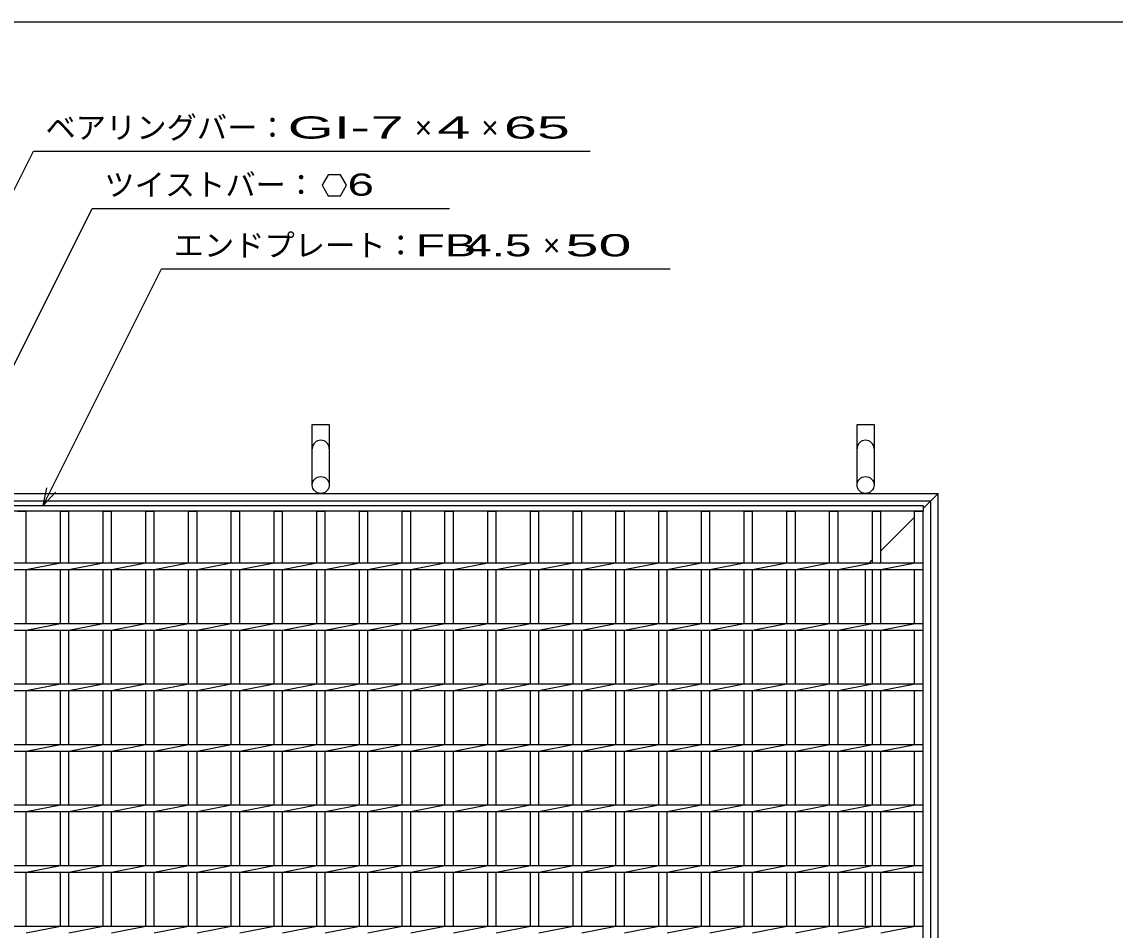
# Model space of a CAD drawing. Units: millimetres, scale not verified. Extents: x -1820 to 1731, y -1282 to 1054.
# Drawn here: x -1168 to -265, y 303 to 1054 of the extents above; entities that cross this region are included whole.
import ezdxf
from ezdxf.enums import TextEntityAlignment as Align

# ---------------------------------------------------------------- set-up
doc = ezdxf.new("R2010")
doc.units = ezdxf.units.MM
doc.header["$LTSCALE"] = 10
for name, color, linetype, lineweight in [('0_2', 150, 'Continuous', 25), ('16', 3, 'Continuous', 25), ('19', 6, 'Continuous', 25), ('22', 4, 'Continuous', 25)]:
    doc.layers.add(name, color=color, linetype=linetype, lineweight=lineweight)
doc.styles.add('ベクトル', font='')
doc.styles.get('ベクトル').set_extended_font_data('ベクトル')

msp = doc.modelspace()

# ---------------------------------------------------------------- linework, layer by layer
at = {"layer": '0_2'}
msp.add_line((-1729, 1053.5), (1731, 1053.5), dxfattribs=at)
at = {"layer": '16'}
for p, q in [((-1419, 654), (-424, 654)), ((-424, 654), (-424, 649.5)), ((-424, 649.5), (-1419, 649.5)), ((-1171.9, 649.5), (-1164.9, 649.5)), ((-1164.9, 606.75), (-1164.9, 649.5)), ((-1136.6, 606.75), (-1136.6, 649.5)), ((-1136.6, 649.5), (-1129.6, 649.5)), ((-1129.6, 606.75), (-1129.6, 649.5)), ((-1101.3, 606.75), (-1101.3, 649.5)), ((-1101.3, 649.5), (-1094.3, 649.5)), ((-1094.3, 606.75), (-1094.3, 649.5)), ((-1066, 606.75), (-1066, 649.5)), ((-1066, 649.5), (-1059, 649.5)), ((-1059, 606.75), (-1059, 649.5)), ((-1030.7, 606.75), (-1030.7, 649.5)), ((-1030.7, 649.5), (-1023.7, 649.5)), ((-1023.7, 606.75), (-1023.7, 649.5)), ((-995.4, 606.75), (-995.4, 649.5)), ((-995.4, 649.5), (-988.4, 649.5)), ((-988.4, 606.75), (-988.4, 649.5)), ((-960.1, 606.75), (-960.1, 649.5)), ((-960.1, 649.5), (-953.1, 649.5)), ((-953.1, 606.75), (-953.1, 649.5)), ((-924.8, 606.75), (-924.8, 649.5)), ((-924.8, 649.5), (-917.8, 649.5)), ((-917.8, 606.75), (-917.8, 649.5)), ((-889.5, 606.75), (-889.5, 649.5)), ((-889.5, 649.5), (-882.5, 649.5)), ((-882.5, 606.75), (-882.5, 649.5)), ((-854.2, 606.75), (-854.2, 649.5)), ((-854.2, 649.5), (-847.2, 649.5)), ((-847.2, 606.75), (-847.2, 649.5)), ((-818.9, 606.75), (-818.9, 649.5)), ((-818.9, 649.5), (-811.9, 649.5)), ((-811.9, 606.75), (-811.9, 649.5)), ((-783.6, 606.75), (-783.6, 649.5)), ((-783.6, 649.5), (-776.6, 649.5)), ((-776.6, 606.75), (-776.6, 649.5)), ((-748.3, 606.75), (-748.3, 649.5)), ((-748.3, 649.5), (-741.3, 649.5)), ((-741.3, 606.75), (-741.3, 649.5)), ((-713, 606.75), (-713, 649.5)), ((-713, 649.5), (-706, 649.5)), ((-706, 606.75), (-706, 649.5)), ((-677.7, 606.75), (-677.7, 649.5)), ((-677.7, 649.5), (-670.7, 649.5)), ((-670.7, 606.75), (-670.7, 649.5)), ((-642.4, 606.75), (-642.4, 649.5)), ((-642.4, 649.5), (-635.4, 649.5)), ((-635.4, 606.75), (-635.4, 649.5)), ((-607.1, 606.75), (-607.1, 649.5)), ((-607.1, 649.5), (-600.1, 649.5)), ((-600.1, 606.75), (-600.1, 649.5)), ((-571.8, 606.75), (-571.8, 649.5)), ((-571.8, 649.5), (-564.8, 649.5)), ((-564.8, 606.75), (-564.8, 649.5)), ((-536.5, 606.75), (-536.5, 649.5)), ((-536.5, 649.5), (-529.5, 649.5)), ((-529.5, 606.75), (-529.5, 649.5)), ((-501.2, 606.75), (-501.2, 649.5)), ((-501.2, 649.5), (-494.2, 649.5)), ((-494.2, 606.75), (-494.2, 649.5)), ((-465.9, 606.75), (-465.9, 649.5)), ((-465.9, 649.5), (-458.9, 649.5)), ((-458.9, 606.75), (-458.9, 649.5)), ((-431, 606.75), (-431, 649.5)), ((-431, 649.5), (-424, 649.5)), ((-424, -341.5), (-424, 649.5)), ((-1419, 606.75), (-424, 606.75)), ((-1164.9, 601.25), (-1136.6, 606.75)), ((-1129.6, 601.25), (-1101.3, 606.75)), ((-1094.3, 601.25), (-1066, 606.75)), ((-1059, 601.25), (-1030.7, 606.75)), ((-1023.7, 601.25), (-995.4, 606.75)), ((-988.4, 601.25), (-960.1, 606.75)), ((-953.1, 601.25), (-924.8, 606.75)), ((-917.8, 601.25), (-889.5, 606.75)), ((-882.5, 601.25), (-854.2, 606.75)), ((-847.2, 601.25), (-818.9, 606.75)), ((-811.9, 601.25), (-783.6, 606.75)), ((-776.6, 601.25), (-748.3, 606.75)), ((-741.3, 601.25), (-713, 606.75)), ((-706, 601.25), (-677.7, 606.75)), ((-670.7, 601.25), (-642.4, 606.75)), ((-635.4, 601.25), (-607.1, 606.75)), ((-600.1, 601.25), (-571.8, 606.75)), ((-564.8, 601.25), (-536.5, 606.75)), ((-529.5, 601.25), (-501.2, 606.75)), ((-494.2, 601.25), (-465.9, 606.75)), ((-458.9, 601.25), (-430.6, 606.75)), ((-424, 601.25), (-424, 606.75)), ((-1419, 601.25), (-424, 601.25)), ((-1164.9, 556.75), (-1164.9, 601.25)), ((-1136.6, 556.75), (-1136.6, 601.25)), ((-1129.6, 556.75), (-1129.6, 601.25)), ((-1101.3, 556.75), (-1101.3, 601.25)), ((-1094.3, 556.75), (-1094.3, 601.25)), ((-1066, 556.75), (-1066, 601.25)), ((-1059, 556.75), (-1059, 601.25)), ((-1030.7, 556.75), (-1030.7, 601.25)), ((-1023.7, 556.75), (-1023.7, 601.25)), ((-995.4, 556.75), (-995.4, 601.25)), ((-988.4, 556.75), (-988.4, 601.25)), ((-960.1, 556.75), (-960.1, 601.25)), ((-953.1, 556.75), (-953.1, 601.25)), ((-924.8, 556.75), (-924.8, 601.25)), ((-917.8, 556.75), (-917.8, 601.25)), ((-889.5, 556.75), (-889.5, 601.25)), ((-882.5, 556.75), (-882.5, 601.25)), ((-854.2, 556.75), (-854.2, 601.25)), ((-847.2, 556.75), (-847.2, 601.25)), ((-818.9, 556.75), (-818.9, 601.25)), ((-811.9, 556.75), (-811.9, 601.25)), ((-783.6, 556.75), (-783.6, 601.25)), ((-776.6, 556.75), (-776.6, 601.25)), ((-748.3, 556.75), (-748.3, 601.25)), ((-741.3, 556.75), (-741.3, 601.25)), ((-713, 556.75), (-713, 601.25)), ((-706, 556.75), (-706, 601.25)), ((-677.7, 556.75), (-677.7, 601.25)), ((-670.7, 556.75), (-670.7, 601.25)), ((-642.4, 556.75), (-642.4, 601.25)), ((-635.4, 556.75), (-635.4, 601.25)), ((-607.1, 556.75), (-607.1, 601.25)), ((-600.1, 556.75), (-600.1, 601.25)), ((-571.8, 556.75), (-571.8, 601.25)), ((-564.8, 556.75), (-564.8, 601.25)), ((-536.5, 556.75), (-536.5, 601.25)), ((-529.5, 556.75), (-529.5, 601.25)), ((-501.2, 556.75), (-501.2, 601.25)), ((-494.2, 556.75), (-494.2, 601.25)), ((-465.9, 556.75), (-465.9, 601.25)), ((-458.9, 556.75), (-458.9, 601.25)), ((-431, 556.75), (-431, 601.25)), ((-1419, 556.75), (-424, 556.75)), ((-1419, 551.25), (-424, 551.25)), ((-1164.9, 551.25), (-1136.6, 556.75)), ((-1164.9, 506.75), (-1164.9, 551.25)), ((-1136.6, 506.75), (-1136.6, 551.25)), ((-1129.6, 551.25), (-1101.3, 556.75)), ((-1129.6, 506.75), (-1129.6, 551.25)), ((-1101.3, 506.75), (-1101.3, 551.25)), ((-1094.3, 551.25), (-1066, 556.75)), ((-1094.3, 506.75), (-1094.3, 551.25)), ((-1066, 506.75), (-1066, 551.25)), ((-1059, 551.25), (-1030.7, 556.75)), ((-1059, 506.75), (-1059, 551.25)), ((-1030.7, 506.75), (-1030.7, 551.25)), ((-1023.7, 551.25), (-995.4, 556.75)), ((-1023.7, 506.75), (-1023.7, 551.25)), ((-995.4, 506.75), (-995.4, 551.25)), ((-988.4, 551.25), (-960.1, 556.75)), ((-988.4, 506.75), (-988.4, 551.25)), ((-960.1, 506.75), (-960.1, 551.25)), ((-953.1, 551.25), (-924.8, 556.75)), ((-953.1, 506.75), (-953.1, 551.25)), ((-924.8, 506.75), (-924.8, 551.25)), ((-917.8, 551.25), (-889.5, 556.75)), ((-917.8, 506.75), (-917.8, 551.25)), ((-889.5, 506.75), (-889.5, 551.25)), ((-882.5, 551.25), (-854.2, 556.75)), ((-882.5, 506.75), (-882.5, 551.25)), ((-854.2, 506.75), (-854.2, 551.25)), ((-847.2, 551.25), (-818.9, 556.75)), ((-847.2, 506.75), (-847.2, 551.25)), ((-818.9, 506.75), (-818.9, 551.25)), ((-811.9, 551.25), (-783.6, 556.75)), ((-811.9, 506.75), (-811.9, 551.25)), ((-783.6, 506.75), (-783.6, 551.25)), ((-776.6, 551.25), (-748.3, 556.75)), ((-776.6, 506.75), (-776.6, 551.25)), ((-748.3, 506.75), (-748.3, 551.25)), ((-741.3, 551.25), (-713, 556.75)), ((-741.3, 506.75), (-741.3, 551.25)), ((-713, 506.75), (-713, 551.25)), ((-706, 551.25), (-677.7, 556.75)), ((-706, 506.75), (-706, 551.25)), ((-677.7, 506.75), (-677.7, 551.25)), ((-670.7, 551.25), (-642.4, 556.75)), ((-670.7, 506.75), (-670.7, 551.25)), ((-642.4, 506.75), (-642.4, 551.25)), ((-635.4, 551.25), (-607.1, 556.75)), ((-635.4, 506.75), (-635.4, 551.25)), ((-607.1, 506.75), (-607.1, 551.25)), ((-600.1, 551.25), (-571.8, 556.75)), ((-600.1, 506.75), (-600.1, 551.25)), ((-571.8, 506.75), (-571.8, 551.25)), ((-564.8, 551.25), (-536.5, 556.75)), ((-564.8, 506.75), (-564.8, 551.25)), ((-536.5, 506.75), (-536.5, 551.25)), ((-529.5, 551.25), (-501.2, 556.75)), ((-529.5, 506.75), (-529.5, 551.25)), ((-501.2, 506.75), (-501.2, 551.25)), ((-494.2, 551.25), (-465.9, 556.75)), ((-494.2, 506.75), (-494.2, 551.25)), ((-465.9, 506.75), (-465.9, 551.25)), ((-458.9, 551.25), (-430.6, 556.75)), ((-458.9, 506.75), (-458.9, 551.25)), ((-431, 506.75), (-431, 551.25)), ((-424, 551.25), (-424, 556.75)), ((-1419, 506.75), (-424, 506.75)), ((-1164.9, 501.25), (-1136.6, 506.75)), ((-1129.6, 501.25), (-1101.3, 506.75)), ((-1094.3, 501.25), (-1066, 506.75)), ((-1059, 501.25), (-1030.7, 506.75)), ((-1023.7, 501.25), (-995.4, 506.75)), ((-988.4, 501.25), (-960.1, 506.75)), ((-953.1, 501.25), (-924.8, 506.75)), ((-917.8, 501.25), (-889.5, 506.75)), ((-882.5, 501.25), (-854.2, 506.75)), ((-847.2, 501.25), (-818.9, 506.75)), ((-811.9, 501.25), (-783.6, 506.75)), ((-776.6, 501.25), (-748.3, 506.75)), ((-741.3, 501.25), (-713, 506.75)), ((-706, 501.25), (-677.7, 506.75)), ((-670.7, 501.25), (-642.4, 506.75)), ((-635.4, 501.25), (-607.1, 506.75)), ((-600.1, 501.25), (-571.8, 506.75)), ((-564.8, 501.25), (-536.5, 506.75)), ((-529.5, 501.25), (-501.2, 506.75)), ((-494.2, 501.25), (-465.9, 506.75)), ((-458.9, 501.25), (-430.6, 506.75)), ((-424, 501.25), (-424, 506.75)), ((-1419, 501.25), (-424, 501.25)), ((-1164.9, 456.75), (-1164.9, 501.25)), ((-1136.6, 456.75), (-1136.6, 501.25)), ((-1129.6, 456.75), (-1129.6, 501.25)), ((-1101.3, 456.75), (-1101.3, 501.25)), ((-1094.3, 456.75), (-1094.3, 501.25)), ((-1066, 456.75), (-1066, 501.25)), ((-1059, 456.75), (-1059, 501.25)), ((-1030.7, 456.75), (-1030.7, 501.25)), ((-1023.7, 456.75), (-1023.7, 501.25)), ((-995.4, 456.75), (-995.4, 501.25)), ((-988.4, 456.75), (-988.4, 501.25)), ((-960.1, 456.75), (-960.1, 501.25)), ((-953.1, 456.75), (-953.1, 501.25)), ((-924.8, 456.75), (-924.8, 501.25)), ((-917.8, 456.75), (-917.8, 501.25)), ((-889.5, 456.75), (-889.5, 501.25)), ((-882.5, 456.75), (-882.5, 501.25)), ((-854.2, 456.75), (-854.2, 501.25)), ((-847.2, 456.75), (-847.2, 501.25)), ((-818.9, 456.75), (-818.9, 501.25)), ((-811.9, 456.75), (-811.9, 501.25)), ((-783.6, 456.75), (-783.6, 501.25)), ((-776.6, 456.75), (-776.6, 501.25)), ((-748.3, 456.75), (-748.3, 501.25)), ((-741.3, 456.75), (-741.3, 501.25)), ((-713, 456.75), (-713, 501.25)), ((-706, 456.75), (-706, 501.25)), ((-677.7, 456.75), (-677.7, 501.25)), ((-670.7, 456.75), (-670.7, 501.25)), ((-642.4, 456.75), (-642.4, 501.25)), ((-635.4, 456.75), (-635.4, 501.25)), ((-607.1, 456.75), (-607.1, 501.25)), ((-600.1, 456.75), (-600.1, 501.25)), ((-571.8, 456.75), (-571.8, 501.25)), ((-564.8, 456.75), (-564.8, 501.25)), ((-536.5, 456.75), (-536.5, 501.25)), ((-529.5, 456.75), (-529.5, 501.25)), ((-501.2, 456.75), (-501.2, 501.25)), ((-494.2, 456.75), (-494.2, 501.25)), ((-465.9, 456.75), (-465.9, 501.25)), ((-458.9, 456.75), (-458.9, 501.25)), ((-431, 456.75), (-431, 501.25)), ((-1419, 456.75), (-424, 456.75)), ((-1164.9, 451.25), (-1136.6, 456.75)), ((-1129.6, 451.25), (-1101.3, 456.75)), ((-1094.3, 451.25), (-1066, 456.75)), ((-1059, 451.25), (-1030.7, 456.75)), ((-1023.7, 451.25), (-995.4, 456.75)), ((-988.4, 451.25), (-960.1, 456.75)), ((-953.1, 451.25), (-924.8, 456.75)), ((-917.8, 451.25), (-889.5, 456.75)), ((-882.5, 451.25), (-854.2, 456.75)), ((-847.2, 451.25), (-818.9, 456.75)), ((-811.9, 451.25), (-783.6, 456.75)), ((-776.6, 451.25), (-748.3, 456.75)), ((-741.3, 451.25), (-713, 456.75)), ((-706, 451.25), (-677.7, 456.75)), ((-670.7, 451.25), (-642.4, 456.75)), ((-635.4, 451.25), (-607.1, 456.75)), ((-600.1, 451.25), (-571.8, 456.75)), ((-564.8, 451.25), (-536.5, 456.75)), ((-529.5, 451.25), (-501.2, 456.75)), ((-494.2, 451.25), (-465.9, 456.75)), ((-458.9, 451.25), (-430.6, 456.75)), ((-424, 451.25), (-424, 456.75)), ((-1419, 451.25), (-424, 451.25)), ((-1164.9, 406.75), (-1164.9, 451.25)), ((-1136.6, 406.75), (-1136.6, 451.25)), ((-1129.6, 406.75), (-1129.6, 451.25)), ((-1101.3, 406.75), (-1101.3, 451.25)), ((-1094.3, 406.75), (-1094.3, 451.25)), ((-1066, 406.75), (-1066, 451.25)), ((-1059, 406.75), (-1059, 451.25)), ((-1030.7, 406.75), (-1030.7, 451.25)), ((-1023.7, 406.75), (-1023.7, 451.25)), ((-995.4, 406.75), (-995.4, 451.25)), ((-988.4, 406.75), (-988.4, 451.25)), ((-960.1, 406.75), (-960.1, 451.25)), ((-953.1, 406.75), (-953.1, 451.25)), ((-924.8, 406.75), (-924.8, 451.25)), ((-917.8, 406.75), (-917.8, 451.25)), ((-889.5, 406.75), (-889.5, 451.25)), ((-882.5, 406.75), (-882.5, 451.25)), ((-854.2, 406.75), (-854.2, 451.25)), ((-847.2, 406.75), (-847.2, 451.25)), ((-818.9, 406.75), (-818.9, 451.25)), ((-811.9, 406.75), (-811.9, 451.25)), ((-783.6, 406.75), (-783.6, 451.25)), ((-776.6, 406.75), (-776.6, 451.25)), ((-748.3, 406.75), (-748.3, 451.25)), ((-741.3, 406.75), (-741.3, 451.25)), ((-713, 406.75), (-713, 451.25)), ((-706, 406.75), (-706, 451.25)), ((-677.7, 406.75), (-677.7, 451.25)), ((-670.7, 406.75), (-670.7, 451.25)), ((-642.4, 406.75), (-642.4, 451.25)), ((-635.4, 406.75), (-635.4, 451.25)), ((-607.1, 406.75), (-607.1, 451.25)), ((-600.1, 406.75), (-600.1, 451.25)), ((-571.8, 406.75), (-571.8, 451.25)), ((-564.8, 406.75), (-564.8, 451.25)), ((-536.5, 406.75), (-536.5, 451.25)), ((-529.5, 406.75), (-529.5, 451.25)), ((-501.2, 406.75), (-501.2, 451.25)), ((-494.2, 406.75), (-494.2, 451.25)), ((-465.9, 406.75), (-465.9, 451.25)), ((-458.9, 406.75), (-458.9, 451.25)), ((-431, 406.75), (-431, 451.25)), ((-1419, 406.75), (-424, 406.75)), ((-1164.9, 401.25), (-1136.6, 406.75)), ((-1129.6, 401.25), (-1101.3, 406.75)), ((-1094.3, 401.25), (-1066, 406.75)), ((-1059, 401.25), (-1030.7, 406.75)), ((-1023.7, 401.25), (-995.4, 406.75)), ((-988.4, 401.25), (-960.1, 406.75)), ((-953.1, 401.25), (-924.8, 406.75)), ((-917.8, 401.25), (-889.5, 406.75)), ((-882.5, 401.25), (-854.2, 406.75)), ((-847.2, 401.25), (-818.9, 406.75)), ((-811.9, 401.25), (-783.6, 406.75)), ((-776.6, 401.25), (-748.3, 406.75)), ((-741.3, 401.25), (-713, 406.75)), ((-706, 401.25), (-677.7, 406.75)), ((-670.7, 401.25), (-642.4, 406.75)), ((-635.4, 401.25), (-607.1, 406.75)), ((-600.1, 401.25), (-571.8, 406.75)), ((-564.8, 401.25), (-536.5, 406.75)), ((-529.5, 401.25), (-501.2, 406.75)), ((-494.2, 401.25), (-465.9, 406.75)), ((-458.9, 401.25), (-430.6, 406.75)), ((-424, 401.25), (-424, 406.75)), ((-1419, 401.25), (-424, 401.25)), ((-1164.9, 356.75), (-1164.9, 401.25)), ((-1136.6, 356.75), (-1136.6, 401.25)), ((-1129.6, 356.75), (-1129.6, 401.25)), ((-1101.3, 356.75), (-1101.3, 401.25)), ((-1094.3, 356.75), (-1094.3, 401.25)), ((-1066, 356.75), (-1066, 401.25)), ((-1059, 356.75), (-1059, 401.25)), ((-1030.7, 356.75), (-1030.7, 401.25)), ((-1023.7, 356.75), (-1023.7, 401.25)), ((-995.4, 356.75), (-995.4, 401.25)), ((-988.4, 356.75), (-988.4, 401.25)), ((-960.1, 356.75), (-960.1, 401.25)), ((-953.1, 356.75), (-953.1, 401.25)), ((-924.8, 356.75), (-924.8, 401.25)), ((-917.8, 356.75), (-917.8, 401.25)), ((-889.5, 356.75), (-889.5, 401.25)), ((-882.5, 356.75), (-882.5, 401.25)), ((-854.2, 356.75), (-854.2, 401.25)), ((-847.2, 356.75), (-847.2, 401.25)), ((-818.9, 356.75), (-818.9, 401.25)), ((-811.9, 356.75), (-811.9, 401.25)), ((-783.6, 356.75), (-783.6, 401.25)), ((-776.6, 356.75), (-776.6, 401.25)), ((-748.3, 356.75), (-748.3, 401.25)), ((-741.3, 356.75), (-741.3, 401.25)), ((-713, 356.75), (-713, 401.25)), ((-706, 356.75), (-706, 401.25)), ((-677.7, 356.75), (-677.7, 401.25)), ((-670.7, 356.75), (-670.7, 401.25)), ((-642.4, 356.75), (-642.4, 401.25)), ((-635.4, 356.75), (-635.4, 401.25)), ((-607.1, 356.75), (-607.1, 401.25)), ((-600.1, 356.75), (-600.1, 401.25)), ((-571.8, 356.75), (-571.8, 401.25)), ((-564.8, 356.75), (-564.8, 401.25)), ((-536.5, 356.75), (-536.5, 401.25)), ((-529.5, 356.75), (-529.5, 401.25)), ((-501.2, 356.75), (-501.2, 401.25)), ((-494.2, 356.75), (-494.2, 401.25)), ((-465.9, 356.75), (-465.9, 401.25)), ((-458.9, 356.75), (-458.9, 401.25)), ((-431, 356.75), (-431, 401.25)), ((-1419, 356.75), (-424, 356.75)), ((-1164.9, 351.25), (-1136.6, 356.75)), ((-1129.6, 351.25), (-1101.3, 356.75)), ((-1094.3, 351.25), (-1066, 356.75)), ((-1059, 351.25), (-1030.7, 356.75)), ((-1023.7, 351.25), (-995.4, 356.75)), ((-988.4, 351.25), (-960.1, 356.75)), ((-953.1, 351.25), (-924.8, 356.75)), ((-917.8, 351.25), (-889.5, 356.75)), ((-882.5, 351.25), (-854.2, 356.75)), ((-847.2, 351.25), (-818.9, 356.75)), ((-811.9, 351.25), (-783.6, 356.75)), ((-776.6, 351.25), (-748.3, 356.75)), ((-741.3, 351.25), (-713, 356.75)), ((-706, 351.25), (-677.7, 356.75)), ((-670.7, 351.25), (-642.4, 356.75)), ((-635.4, 351.25), (-607.1, 356.75)), ((-600.1, 351.25), (-571.8, 356.75)), ((-564.8, 351.25), (-536.5, 356.75)), ((-529.5, 351.25), (-501.2, 356.75)), ((-494.2, 351.25), (-465.9, 356.75)), ((-458.9, 351.25), (-430.6, 356.75)), ((-424, 351.25), (-424, 356.75)), ((-1419, 351.25), (-424, 351.25)), ((-1164.9, 306.75), (-1164.9, 351.25)), ((-1136.6, 306.75), (-1136.6, 351.25)), ((-1129.6, 306.75), (-1129.6, 351.25)), ((-1101.3, 306.75), (-1101.3, 351.25)), ((-1094.3, 306.75), (-1094.3, 351.25)), ((-1066, 306.75), (-1066, 351.25)), ((-1059, 306.75), (-1059, 351.25)), ((-1030.7, 306.75), (-1030.7, 351.25)), ((-1023.7, 306.75), (-1023.7, 351.25)), ((-995.4, 306.75), (-995.4, 351.25)), ((-988.4, 306.75), (-988.4, 351.25)), ((-960.1, 306.75), (-960.1, 351.25)), ((-953.1, 306.75), (-953.1, 351.25)), ((-924.8, 306.75), (-924.8, 351.25)), ((-917.8, 306.75), (-917.8, 351.25)), ((-889.5, 306.75), (-889.5, 351.25)), ((-882.5, 306.75), (-882.5, 351.25)), ((-854.2, 306.75), (-854.2, 351.25)), ((-847.2, 306.75), (-847.2, 351.25)), ((-818.9, 306.75), (-818.9, 351.25)), ((-811.9, 306.75), (-811.9, 351.25)), ((-783.6, 306.75), (-783.6, 351.25)), ((-776.6, 306.75), (-776.6, 351.25)), ((-748.3, 306.75), (-748.3, 351.25)), ((-741.3, 306.75), (-741.3, 351.25)), ((-713, 306.75), (-713, 351.25)), ((-706, 306.75), (-706, 351.25)), ((-677.7, 306.75), (-677.7, 351.25)), ((-670.7, 306.75), (-670.7, 351.25)), ((-642.4, 306.75), (-642.4, 351.25)), ((-635.4, 306.75), (-635.4, 351.25)), ((-607.1, 306.75), (-607.1, 351.25)), ((-600.1, 306.75), (-600.1, 351.25)), ((-571.8, 306.75), (-571.8, 351.25)), ((-564.8, 306.75), (-564.8, 351.25)), ((-536.5, 306.75), (-536.5, 351.25)), ((-529.5, 306.75), (-529.5, 351.25)), ((-501.2, 306.75), (-501.2, 351.25)), ((-494.2, 306.75), (-494.2, 351.25)), ((-465.9, 306.75), (-465.9, 351.25)), ((-458.9, 306.75), (-458.9, 351.25)), ((-431, 306.75), (-431, 351.25)), ((-1419, 306.75), (-424, 306.75)), ((-1164.9, 301.25), (-1136.6, 306.75)), ((-1129.6, 301.25), (-1101.3, 306.75)), ((-1094.3, 301.25), (-1066, 306.75)), ((-1059, 301.25), (-1030.7, 306.75)), ((-1023.7, 301.25), (-995.4, 306.75)), ((-988.4, 301.25), (-960.1, 306.75)), ((-953.1, 301.25), (-924.8, 306.75)), ((-917.8, 301.25), (-889.5, 306.75)), ((-882.5, 301.25), (-854.2, 306.75)), ((-847.2, 301.25), (-818.9, 306.75)), ((-811.9, 301.25), (-783.6, 306.75)), ((-776.6, 301.25), (-748.3, 306.75)), ((-741.3, 301.25), (-713, 306.75)), ((-706, 301.25), (-677.7, 306.75)), ((-670.7, 301.25), (-642.4, 306.75)), ((-635.4, 301.25), (-607.1, 306.75)), ((-600.1, 301.25), (-571.8, 306.75)), ((-564.8, 301.25), (-536.5, 306.75)), ((-529.5, 301.25), (-501.2, 306.75)), ((-494.2, 301.25), (-465.9, 306.75)), ((-458.9, 301.25), (-430.6, 306.75)), ((-424, 301.25), (-424, 306.75))]:
    msp.add_line(p, q, dxfattribs=at)
at = {"layer": '19'}
for p, q in [((-928.5, 671), (-928.5, 721)), ((-928.5, 721), (-914.5, 721)), ((-914.5, 721), (-914.5, 671)), ((-478.5, 671), (-478.5, 721)), ((-478.5, 721), (-464.5, 721)), ((-464.5, 721), (-464.5, 671)), ((-1431.5, 664), (-411.5, 664)), ((-424, 651.5), (-411.5, 664)), ((-411.5, -356), (-411.5, 664)), ((-1425.5, 658), (-417.5, 658)), ((-417.5, -350), (-417.5, 658)), ((-458.9, 616.6), (-431, 644.5)), ((-468, 607.5), (-465.9, 609.6)), ((-471.5, 557.5), (-471.5, 600.5)), ((-471.5, 507.5), (-471.5, 550.5)), ((-471.5, 457.5), (-471.5, 500.5)), ((-471.5, 407.5), (-471.5, 450.5)), ((-471.5, 357.5), (-471.5, 400.5)), ((-471.5, 307.5), (-471.5, 350.5))]:
    msp.add_line(p, q, dxfattribs=at)
for centre in [(-921.5, 671), (-471.5, 671)]:
    msp.add_circle(centre, 7, dxfattribs=at)
for centre in [(-921.5, 701), (-471.5, 701)]:
    msp.add_arc(centre, 7, 0, 180, dxfattribs=at)
at = {"layer": '22'}
for p, q in [((-1341.4, 581.75), (-1158.9, 946.75)), ((-1158.9, 946.75), (-698.9, 946.75)), ((-915.27, 927.27), (-920.27, 918.6)), ((-905.27, 927.27), (-915.27, 927.27)), ((-900.28, 918.5), (-905.27, 927.27)), ((-920.27, 918.6), (-915.27, 909.94)), ((-905.27, 909.94), (-900.27, 918.6)), ((-915.27, 909.94), (-905.27, 909.94)), ((-1256.65, 606.75), (-1110.28, 899.5)), ((-1110.28, 899.5), (-815.28, 899.5)), ((-1150.75, 654), (-1053, 849.5)), ((-1053, 849.5), (-633, 849.5)), ((-1150.75, 654), (-1147.75, 668.6)), ((-1150.75, 654), (-1140.75, 665))]:
    msp.add_line(p, q, dxfattribs=at)

# ---------------------------------------------------------------- texts
at = {"layer": '22', "color": 2, "style": 'ベクトル'}
for s, p in [('ベアリングバー：', (-1148.9, 966.25)), ('×', (-843.9, 966.25)), ('×', (-788.9, 966.25)), ('ツイストバー：', (-1100.28, 919)), ('エンドプレート：', (-1043, 869)), ('×', (-738, 869))]:
    msp.add_text(s, height=18.33, dxfattribs=at).set_placement(p, align=Align.MIDDLE_LEFT)
for s, width, p in [('GI-', 2, (-948.9, 966.25)), (' 7 ', 2, (-893.9, 966.25)), (' 4 ', 2, (-838.9, 966.25)), (' 65 ', 2, (-783.9, 966.25)), (' 6', 1.6, (-910.27, 919.1)), ('FB', 1.6, (-843, 869)), (' 4.5 ', 1.6, (-813, 869)), (' 50 ', 2, (-733, 869))]:
    msp.add_text(s, height=18.33, dxfattribs=dict(at, width=width)).set_placement(p, align=Align.MIDDLE_LEFT)

doc.saveas('drawing.dxf')
